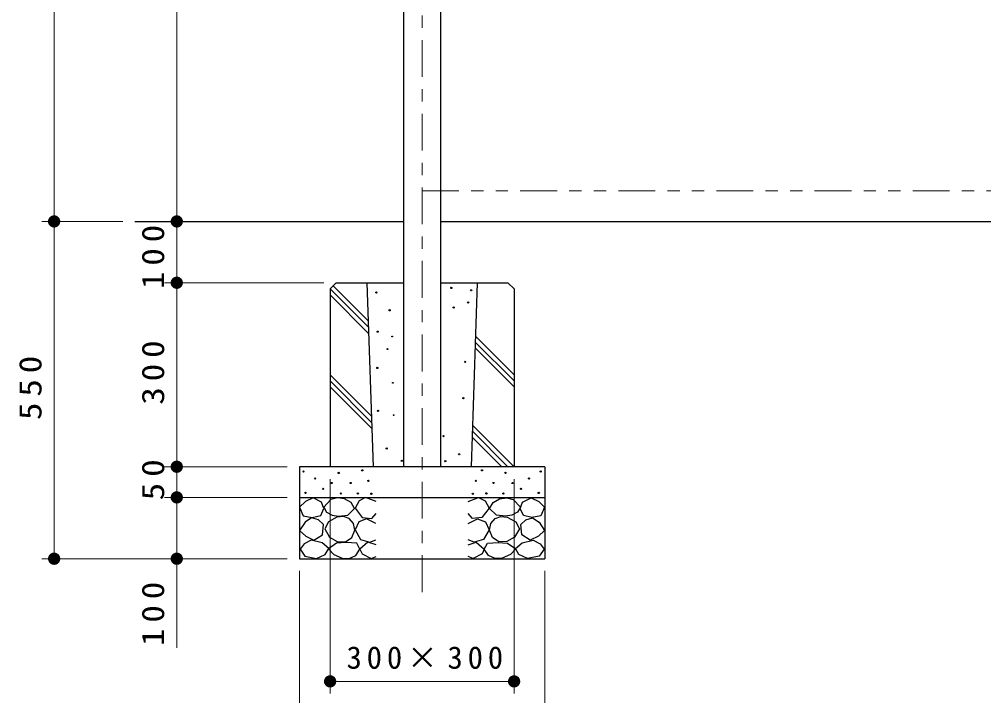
# Model space of a CAD drawing. Units: millimetres on the paper, scale 1:20. Extents: x -385 to 0, y 0 to 267.
# Drawn here: x -298.4 to -219.8, y 67.1 to 122.3 of the extents above; entities that cross this region are included whole.
import ezdxf

# ---------------------------------------------------------------- set-up
doc = ezdxf.new("R2010")
doc.units = ezdxf.units.MM
doc.linetypes.add('USER2', pattern=[6, 3, -1, 1, -1])
doc.linetypes.add('USER3', pattern=[8, 3, -1, 1, -1, 1, -1])
doc.layers.add('LY_1', color=7, linetype='Continuous', lineweight=13)
doc.styles.add('ＭＳ ゴシック', font='')
doc.styles.get('ＭＳ ゴシック').set_extended_font_data('MS Gothic')

# ---------------------------------------------------------------- blocks, each defined once
blk = doc.blocks.new('filled_dot')
at = {"color": 0, "linetype": 'Continuous', "lineweight": -2, "const_width": 1.25}
blk.add_lwpolyline([(-0.625, 0, 1), (0.625, 0, 1)], format="xyb", close=True, dxfattribs=at)

msp = doc.modelspace()

# ---------------------------------------------------------------- linework, layer by layer
at = {"layer": 'LY_1', "linetype": 'USER2'}
msp.add_line((-265.572, 162.586), (-265.572, 74.833), dxfattribs=at)
at = {"layer": 'LY_1'}
for p, q in [((-295.572, 105.808), (-295.572, 161.058)), ((-285.572, 105.808), (-285.572, 151.558)), ((-289.979, 105.808), (-296.572, 105.808)), ((-295.572, 78.308), (-295.572, 105.808)), ((-285.572, 100.808), (-285.572, 105.808)), ((-273.572, 100.808), (-286.572, 100.808)), ((-285.572, 85.808), (-285.572, 100.808)), ((-269.951, 97.187), (-273.072, 100.308)), ((-269.968, 97.699), (-272.825, 100.555)), ((-269.934, 96.675), (-273.072, 99.813)), ((-258.072, 92.808), (-261.233, 95.969)), ((-258.072, 93.303), (-261.217, 96.448)), ((-258.072, 92.313), (-261.249, 95.49)), ((-269.71, 89.94), (-273.072, 93.303)), ((-269.693, 89.428), (-273.072, 92.808)), ((-269.676, 88.916), (-273.072, 92.313)), ((-258.077, 85.808), (-261.459, 89.19)), ((-259.067, 85.808), (-261.491, 88.232)), ((-258.572, 85.808), (-261.475, 88.711)), ((-276.572, 85.808), (-286.572, 85.808)), ((-285.572, 83.308), (-285.572, 85.808)), ((-273.072, 84.808), (-273.072, 67.308)), ((-258.072, 84.808), (-258.072, 67.308)), ((-276.572, 83.308), (-286.572, 83.308)), ((-285.572, 71.048), (-285.572, 83.308)), ((-286.572, 78.308), (-296.572, 78.308)), ((-276.572, 78.308), (-286.572, 78.308)), ((-275.572, 77.308), (-275.572, 57.308)), ((-255.572, 77.308), (-255.572, 57.308)), ((-258.072, 68.308), (-273.072, 68.308))]:
    msp.add_line(p, q, dxfattribs=at)
at = {"layer": 'LY_1', "lineweight": 25}
for p, q in [((-267.084, 160.008), (-267.084, 105.808)), ((-264.059, 160.008), (-264.059, 105.808)), ((-288.979, 105.808), (-267.084, 105.808)), ((-267.084, 105.808), (-267.084, 85.808)), ((-264.059, 105.808), (-202.084, 105.808)), ((-264.059, 105.808), (-264.059, 85.808)), ((-273.072, 100.308), (-272.572, 100.808)), ((-272.572, 100.808), (-267.084, 100.808)), ((-270.072, 100.808), (-269.572, 85.808)), ((-264.059, 100.808), (-258.572, 100.808)), ((-261.072, 100.808), (-261.572, 85.808)), ((-258.572, 100.808), (-258.072, 100.308)), ((-273.072, 100.308), (-273.072, 85.808)), ((-258.072, 100.308), (-258.072, 85.808)), ((-255.572, 85.808), (-275.572, 85.808)), ((-275.572, 85.808), (-275.572, 78.308)), ((-255.572, 85.808), (-255.572, 78.308)), ((-275.572, 83.308), (-255.572, 83.308)), ((-275.572, 78.308), (-255.572, 78.308))]:
    msp.add_line(p, q, dxfattribs=at)
at = {"layer": 'LY_1', "linetype": 'USER3'}
msp.add_line((-265.572, 108.308), (-200.572, 108.308), dxfattribs=at)
at = {"layer": 'LY_1', "lineweight": 25}
for points in [[(-274.45, 83.278), (-275.083, 82.977), (-275.559, 82.502), (-275.258, 81.805), (-274.529, 81.662), (-273.832, 81.82), (-273.578, 82.407), (-273.768, 82.913)], [(-272.478, 83.282), (-273.005, 83.147), (-273.587, 82.512), (-273.357, 82.093), (-272.9, 81.856), (-272.384, 81.782), (-271.64, 81.85), (-271.073, 82.39), (-271.357, 82.89), (-271.89, 83.201)], [(-258.666, 83.282), (-258.139, 83.147), (-257.557, 82.512), (-257.787, 82.093), (-258.244, 81.856), (-258.76, 81.782), (-259.504, 81.85), (-260.071, 82.39), (-259.787, 82.89), (-259.254, 83.201)], [(-256.694, 83.278), (-256.061, 82.977), (-255.585, 82.502), (-255.886, 81.805), (-256.615, 81.662), (-257.312, 81.82), (-257.566, 82.407), (-257.376, 82.913)], [(-274.576, 81.63), (-275.115, 81.282), (-275.559, 80.6), (-275.052, 80.141), (-274.386, 79.824), (-273.689, 80.268), (-273.61, 81.107), (-274.018, 81.47)], [(-273.114, 80.066), (-272.492, 79.721), (-271.816, 79.674), (-271.303, 80.035), (-271.059, 80.634), (-271.171, 81.171), (-271.519, 81.58), (-271.985, 81.744), (-272.519, 81.688), (-273.209, 81.319), (-273.505, 80.742)], [(-258.03, 80.066), (-258.652, 79.721), (-259.328, 79.674), (-259.841, 80.035), (-260.085, 80.634), (-259.973, 81.171), (-259.625, 81.58), (-259.159, 81.744), (-258.625, 81.688), (-257.935, 81.319), (-257.639, 80.742)], [(-256.568, 81.63), (-256.029, 81.282), (-255.585, 80.6), (-256.092, 80.141), (-256.758, 79.824), (-257.455, 80.268), (-257.534, 81.107), (-257.126, 81.47)], [(-274.617, 79.834), (-275.186, 79.514), (-275.524, 79.092), (-275.12, 78.526), (-274.178, 78.323), (-273.462, 78.642), (-273.189, 79.147), (-273.728, 79.602)], [(-271.762, 79.626), (-272.546, 79.586), (-273.208, 79.113), (-272.776, 78.653), (-272.086, 78.342), (-271.521, 78.334), (-270.978, 78.559), (-270.64, 79.086), (-270.897, 79.572)], [(-259.382, 79.626), (-258.598, 79.586), (-257.936, 79.113), (-258.368, 78.653), (-259.058, 78.342), (-259.623, 78.334), (-260.166, 78.559), (-260.504, 79.086), (-260.247, 79.572)], [(-256.527, 79.834), (-255.958, 79.514), (-255.62, 79.092), (-256.024, 78.526), (-256.966, 78.323), (-257.682, 78.642), (-257.955, 79.147), (-257.416, 79.602)]]:
    msp.add_lwpolyline(points, close=True, dxfattribs=at)
for points in [[(-269.322, 82.973), (-270.177, 83.29), (-270.716, 83.02), (-271.033, 82.418), (-270.447, 81.658), (-269.671, 81.594), (-269.322, 81.99)], [(-261.822, 82.973), (-260.967, 83.29), (-260.428, 83.02), (-260.111, 82.418), (-260.697, 81.658), (-261.473, 81.594), (-261.822, 81.99)], [(-269.338, 81.167), (-270.098, 81.563), (-270.732, 81.309), (-271.033, 80.66), (-270.589, 79.883), (-269.829, 79.646), (-269.338, 79.852)], [(-261.806, 81.167), (-261.046, 81.563), (-260.412, 81.309), (-260.111, 80.66), (-260.555, 79.883), (-261.315, 79.646), (-261.806, 79.852)], [(-269.322, 79.44), (-269.987, 79.646), (-270.637, 79.091), (-270.463, 78.695), (-269.734, 78.331), (-269.322, 78.489)], [(-261.822, 79.44), (-261.157, 79.646), (-260.507, 79.091), (-260.681, 78.695), (-261.41, 78.331), (-261.822, 78.489)]]:
    msp.add_lwpolyline(points, dxfattribs=at)
for centre, radius in [((-269.297, 100.02), 0.05), ((-263.192, 100.389), 0.05), ((-261.567, 100.192), 0.05), ((-261.813, 99.207), 0.05), ((-268.214, 98.567), 0.05), ((-262.995, 98.789), 0.05), ((-269.198, 96.819), 0.05), ((-268.011, 96.427), 0.035), ((-268.394, 95.401), 0.035), ((-262.059, 94.357), 0.05), ((-269.223, 93.865), 0.05), ((-267.956, 92.652), 0.035), ((-262.207, 91.403), 0.05), ((-269.174, 90.369), 0.05), ((-267.889, 90.01), 0.035), ((-263.832, 88.301), 0.05), ((-268.46, 87.292), 0.05), ((-262.552, 86.824), 0.05), ((-267.229, 86.283), 0.05), ((-263.684, 86.258), 0.05), ((-275.242, 85.417), 0.05), ((-272.374, 85.306), 0.05), ((-270.451, 85.512), 0.05), ((-260.693, 85.512), 0.05), ((-258.77, 85.306), 0.05), ((-255.902, 85.417), 0.05), ((-274.291, 84.846), 0.05), ((-272.945, 84.482), 0.05), ((-271.397, 84.485), 0.05), ((-269.951, 84.661), 0.05), ((-261.193, 84.661), 0.05), ((-259.747, 84.485), 0.05), ((-258.199, 84.482), 0.05), ((-256.853, 84.846), 0.05), ((-275.083, 83.674), 0.05), ((-273.642, 84.007), 0.05), ((-272.2, 83.626), 0.05), ((-270.816, 83.634), 0.05), ((-269.708, 83.607), 0.05), ((-261.436, 83.607), 0.05), ((-260.328, 83.634), 0.05), ((-258.944, 83.626), 0.05), ((-257.502, 84.007), 0.05), ((-256.061, 83.674), 0.05)]:
    msp.add_circle(centre, radius, dxfattribs=at)

# ---------------------------------------------------------------- block references
at = {"layer": 'LY_1', "xscale": 0.4, "yscale": 0.4}
for p, rotation in [((-295.572, 105.808), 90), ((-295.572, 105.808), 270), ((-285.572, 105.808), 270), ((-285.572, 105.808), 90), ((-285.572, 100.808), 270), ((-285.572, 100.808), 90), ((-285.572, 85.808), 270), ((-285.572, 85.808), 90), ((-285.572, 83.308), 90), ((-285.572, 83.308), 270), ((-295.572, 78.308), 90), ((-285.572, 78.308), 90), ((-258.072, 68.308), 180)]:
    msp.add_blockref('filled_dot', p, dxfattribs=dict(at, rotation=rotation))
msp.add_blockref('filled_dot', (-273.072, 68.308), dxfattribs=at)

# ---------------------------------------------------------------- texts
at = {"layer": 'LY_1', "char_height": 1.833, "attachment_point": 8, "rotation": 90, "style": 'ＭＳ ゴシック'}
for s, insert in [('\\T1.33;\\W1.15;100', (-286.572, 103.152)), ('\\T1.33;\\W1.15;300', (-286.572, 93.724)), ('\\T1.33;\\W1.15;550', (-296.572, 92.473)), ('\\T1.34;\\W1.15;50', (-286.572, 84.986)), ('\\T1.33;\\W1.15;100', (-286.572, 74.048))]:
    msp.add_mtext(s, dxfattribs=dict(at, insert=insert))
at = {"layer": 'LY_1', "insert": (-265.152, 69.308), "char_height": 1.833, "attachment_point": 8, "style": 'ＭＳ ゴシック'}
msp.add_mtext('\\T1.32;300×300', dxfattribs=at)

doc.saveas('drawing.dxf')
